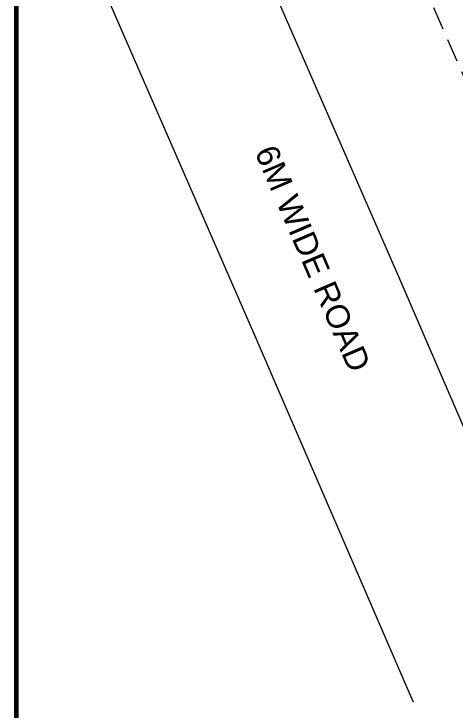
# Model space of a CAD drawing. Header units: inches. Extents: x 27644242 to 29761523, y -859349 to 216979.
# Drawn here: x 29018125 to 29032325, y -340656 to -318234 of the extents above; entities that cross this region are included whole.
import ezdxf

# ---------------------------------------------------------------- set-up
doc = ezdxf.new("R2010")
doc.units = ezdxf.units.IN
doc.header["$MEASUREMENT"] = 0
doc.linetypes.add('01-Xref Col Podium Lvl-1$0$HIDDEN', pattern=[0.375, 0.25, -0.125])
doc.layers.get('Defpoints').update_dxf_attribs({"color": 8})
doc.layers.add('RVA Site Boundary', color=17, linetype='Continuous', lineweight=15)
doc.layers.add('text', color=7, linetype='Continuous')
doc.styles.add('AMITS', font='arial.ttf')

msp = doc.modelspace()

# ---------------------------------------------------------------- linework, layer by layer
at = {"layer": 'Defpoints', "linetype": 'Continuous', "const_width": 154.4}
msp.add_lwpolyline([(29126788.6, -293238.9), (29126788.6, -367488.9), (29018201.9, -367488.9), (29018201.9, -293238.9)], close=True, dxfattribs=at)
at = {"layer": 'RVA Site Boundary', "ltscale": 500}
for points in [[(29070926.2, -330999.4), (29062954.2, -331725), (29062671.4, -331785), (29062072.9, -331926.9), (29043154.4, -336904.1), (29041514.5, -337369.7), (29041239.4, -337447.2), (29040113.4, -337709.2), (29039758.6, -337790.8), (29036145.3, -338806.4), (29035803.9, -338954.3), (29035449, -338132.3), (29030512.7, -326699.7), (29023062.2, -309604.7), (29018811, -299995), (29026628.3, -299892.3), (29043246.2, -299727.6), (29049816.7, -299786.8), (29057283.4, -299764.8), (29071605.7, -299770.1)], [(29030982.4, -340400.9), (29030858.6, -340114.3), (29025925.7, -328689.5), (29018484.1, -311615), (29018201.9, -310977)]]:
    msp.add_lwpolyline(points, dxfattribs=at)
at = {"layer": 'RVA Site Boundary', "color": 252, "linetype": '01-Xref Col Podium Lvl-1$0$HIDDEN', "ltscale": 3000}
msp.add_lwpolyline([(29070593.9, -326511), (29062280.8, -327267.7), (29061685.1, -327394.1), (29060981.3, -327561), (29041967.3, -332563.3), (29040289.9, -333039.6), (29040118.9, -333087.7), (29039099, -333325), (29038644.6, -333429.6), (29038355.1, -333510.9), (29034641, -324908.8), (29027182.5, -307795.5), (29025682.7, -304405.1), (29026680.1, -304392), (29043248.2, -304227.8), (29049803, -304286.8), (29057289.2, -304264.8), (29071603.1, -304270.1)], dxfattribs=at)

# ---------------------------------------------------------------- texts
at = {"layer": 'text', "ltscale": 100, "insert": (29026550.8, -322379.4), "char_height": 750, "width": 14045.731, "attachment_point": 1, "rotation": 293.31771, "style": 'AMITS'}
msp.add_mtext('6M WIDE ROAD', dxfattribs=at)

doc.saveas('drawing.dxf')
